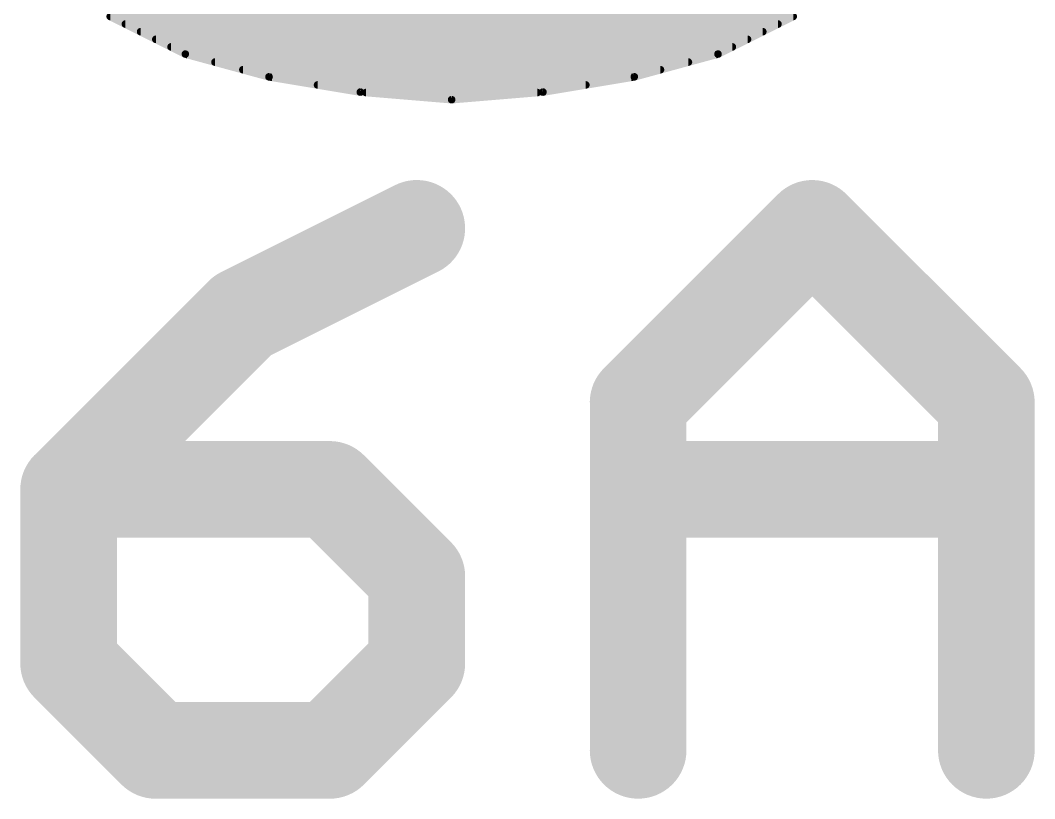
# Model space of a CAD drawing. Extents: x -0.1 to 23, y -0.1 to 23.
# Drawn here: x 17.621 to 18.954, y 8.792 to 9.815 of the extents above; entities that cross this region are included whole.
import ezdxf

# ---------------------------------------------------------------- set-up
doc = ezdxf.new("R2010")
doc.units = 0
doc.layers.add('21', color=253, linetype='CONTINUOUS')
doc.layers.add('22', color=40, linetype='CONTINUOUS')

msp = doc.modelspace()

# ---------------------------------------------------------------- linework, layer by layer
at = {"layer": '21', "const_width": 0.127}
for points in [[(18.1423, 9.5415), (17.9135, 9.4271)], [(18.4332, 9.3127), (18.662, 9.5415)], [(18.662, 9.5415), (18.8908, 9.3127)], [(17.9135, 9.4271), (17.6848, 9.1983)], [(18.4332, 8.8551), (18.4332, 9.3127)], [(18.8908, 9.3127), (18.8908, 8.8551)], [(17.6848, 9.1983), (17.6848, 8.9695)], [(18.0279, 9.1983), (17.6848, 9.1983)], [(18.1423, 9.0839), (18.0279, 9.1983)], [(18.4332, 9.1983), (18.8908, 9.1983)], [(18.1423, 8.9695), (18.1423, 9.0839)], [(17.6848, 8.9695), (17.7991, 8.8551)], [(18.0279, 8.8551), (18.1423, 8.9695)], [(17.7991, 8.8551), (18.0279, 8.8551)]]:
    msp.add_lwpolyline(points, dxfattribs=at)
at = {"layer": '21', "const_width": 0.0635}
for points in [[(18.1565, 9.5131, 1), (18.1281, 9.5699)], [(18.6844, 9.5639, 1), (18.6395, 9.519)], [(18.6844, 9.519, 1), (18.6395, 9.5639)], [(17.8993, 9.4555, 1), (17.9277, 9.3987)], [(17.936, 9.4046, 1), (17.8911, 9.4495)], [(18.4649, 9.3127, 1), (18.4014, 9.3127)], [(18.9225, 9.3127, 1), (18.859, 9.3127)], [(18.4107, 9.3351, 1), (18.4556, 9.2902)], [(18.8683, 9.2902, 1), (18.9132, 9.3351)], [(17.7165, 9.1983, 1), (17.653, 9.1983)], [(17.6848, 9.23, 1), (17.6848, 9.1665)], [(17.6623, 9.2207, 1), (17.7072, 9.1758)], [(18.0504, 9.2207, 1), (18.0055, 9.1758)], [(18.0279, 9.1665, 1), (18.0279, 9.23)], [(18.4332, 9.23, 1), (18.4332, 9.1665)], [(18.8908, 9.1665, 1), (18.8908, 9.23)], [(18.1741, 9.0839, 1), (18.1106, 9.0839)], [(18.1199, 9.0614, 1), (18.1648, 9.1063)], [(17.7072, 8.9919, 1), (17.6623, 8.947)], [(18.1648, 8.947, 1), (18.1199, 8.9919)], [(17.653, 8.9695, 1), (17.7165, 8.9695)], [(18.1106, 8.9695, 1), (18.1741, 8.9695)], [(17.7991, 8.8868, 1), (17.7991, 8.8233)], [(18.0279, 8.8233, 1), (18.0279, 8.8868)], [(17.7767, 8.8326, 1), (17.8216, 8.8775)], [(18.0055, 8.8775, 1), (18.0504, 8.8326)], [(18.4014, 8.8551, 1), (18.4649, 8.8551)], [(18.859, 8.8551, 1), (18.9225, 8.8551)]]:
    msp.add_lwpolyline(points, format="xyb", dxfattribs=at)
at = {"layer": '22', "const_width": 0.01}
for points in [[(17.7381, 9.8206), (17.8381, 9.7706)], [(17.7394, 9.82), (18.6369, 9.82)], [(18.5381, 9.7706), (18.6381, 9.8206)], [(17.7594, 9.81), (18.6169, 9.81)], [(17.7794, 9.8), (18.5969, 9.8)], [(17.7994, 9.79), (18.5769, 9.79)], [(17.8194, 9.78), (18.5569, 9.78)], [(17.8381, 9.7706), (17.9481, 9.7406)], [(17.8404, 9.77), (18.5358, 9.77)], [(18.4281, 9.7406), (18.5381, 9.7706)], [(17.8771, 9.76), (18.4992, 9.76)], [(17.9138, 9.75), (18.4625, 9.75)], [(17.9481, 9.7406), (18.0681, 9.7206)], [(17.9519, 9.74), (18.4244, 9.74)], [(18.3081, 9.7206), (18.4281, 9.7406)], [(18.0119, 9.73), (18.3644, 9.73)], [(18.0681, 9.7206), (18.1881, 9.7106)], [(18.0756, 9.72), (18.3006, 9.72)], [(18.1881, 9.7106), (18.3081, 9.7206)]]:
    msp.add_lwpolyline(points, dxfattribs=at)
at = {"layer": '22', "const_width": 0.005}
for points in [[(17.7394, 9.8225, 1), (17.7394, 9.8175)], [(18.6369, 9.8175, 1), (18.6369, 9.8225)], [(17.7594, 9.8125, 1), (17.7594, 9.8075)], [(18.6169, 9.8075, 1), (18.6169, 9.8125)], [(17.7794, 9.8025, 1), (17.7794, 9.7975)], [(18.5969, 9.7975, 1), (18.5969, 9.8025)], [(17.7994, 9.7925, 1), (17.7994, 9.7875)], [(17.8194, 9.7825, 1), (17.8194, 9.7775)], [(18.5569, 9.7775, 1), (18.5569, 9.7825)], [(18.5769, 9.7875, 1), (18.5769, 9.7925)], [(17.8388, 9.773, 1), (17.8375, 9.7682)], [(17.837, 9.7684, 1), (17.8392, 9.7729)], [(17.8404, 9.7725, 1), (17.8404, 9.7675)], [(18.537, 9.7729, 1), (18.5392, 9.7684)], [(18.5358, 9.7675, 1), (18.5358, 9.7725)], [(18.5388, 9.7682, 1), (18.5375, 9.773)], [(17.8771, 9.7625, 1), (17.8771, 9.7575)], [(18.4992, 9.7575, 1), (18.4992, 9.7625)], [(17.9138, 9.7525, 1), (17.9138, 9.7475)], [(17.9485, 9.7431, 1), (17.9477, 9.7382)], [(17.9475, 9.7382, 1), (17.9488, 9.743)], [(17.9519, 9.7425, 1), (17.9519, 9.7375)], [(18.4244, 9.7375, 1), (18.4244, 9.7425)], [(18.4275, 9.743, 1), (18.4288, 9.7382)], [(18.4285, 9.7382, 1), (18.4277, 9.7431)], [(18.4625, 9.7475, 1), (18.4625, 9.7525)], [(18.0119, 9.7325, 1), (18.0119, 9.7275)], [(18.3644, 9.7275, 1), (18.3644, 9.7325)], [(18.0683, 9.7231, 1), (18.0679, 9.7181)], [(18.0677, 9.7182, 1), (18.0685, 9.7231)], [(18.0756, 9.7225, 1), (18.0756, 9.7175)], [(18.3006, 9.7175, 1), (18.3006, 9.7225)], [(18.3077, 9.7231, 1), (18.3085, 9.7182)], [(18.3083, 9.7181, 1), (18.3079, 9.7231)], [(18.1879, 9.7131, 1), (18.1883, 9.7081)], [(18.1879, 9.7081, 1), (18.1883, 9.7131)]]:
    msp.add_lwpolyline(points, format="xyb", dxfattribs=at)

doc.saveas('drawing.dxf')
